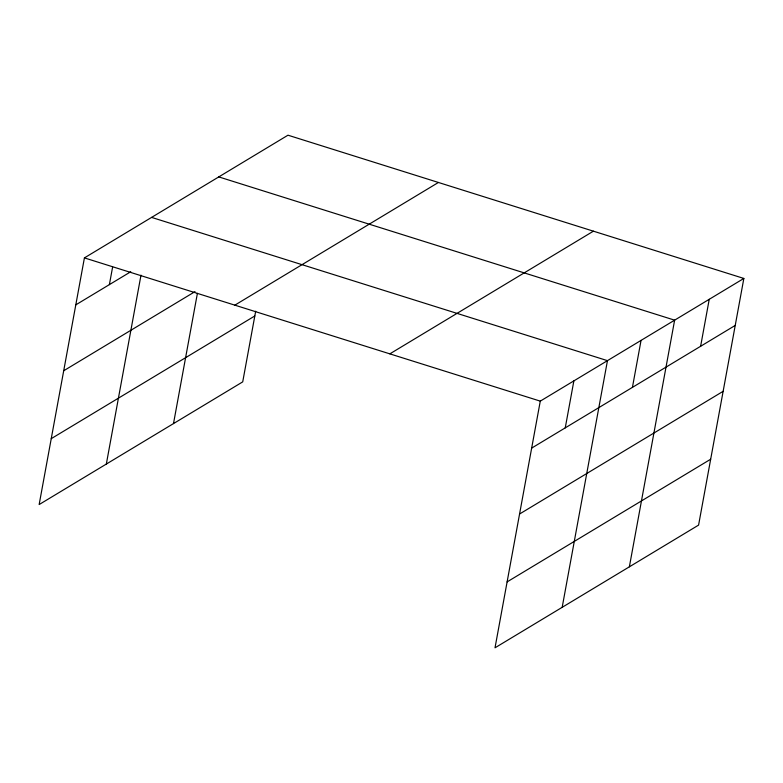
<?xml version="1.0" encoding="UTF-8"?>
<svg xmlns="http://www.w3.org/2000/svg" width="783" height="783" viewBox="0 0 783 783"><rect width="100%" height="100%" fill="white"/><g stroke="black" fill="none" stroke-linecap="round" stroke-linejoin="round"><path stroke-width="1.17" d="M743.85 278.445L540.28 401.131L495.013 647.805L698.583 525.109L743.85 278.445L287.987 135.195L84.417 257.891L39.15 504.555L242.72 381.869L255.689 311.203M109.385 284.62L112.625 267.003M106.331 464.065L140.999 275.156M173.503 423.583L197.404 293.361M565.248 427.87L573.87 380.89M562.184 607.314L607.461 360.65L151.599 217.4M632.429 387.379L641.052 340.399M629.366 566.823L674.633 320.159L218.78 176.909M700.619 346.282L709.241 299.302M75.804 304.861L130.761 271.74M63.707 370.76L195.006 291.628M234.851 305.155L438.421 182.468M51.247 438.656L254.808 315.97M389.846 353.857L593.416 231.171M531.657 448.111L735.227 325.425M519.569 514.01L723.13 391.324M507.1 581.906L710.67 459.22M84.417 257.891L540.28 401.131"/></g></svg>
